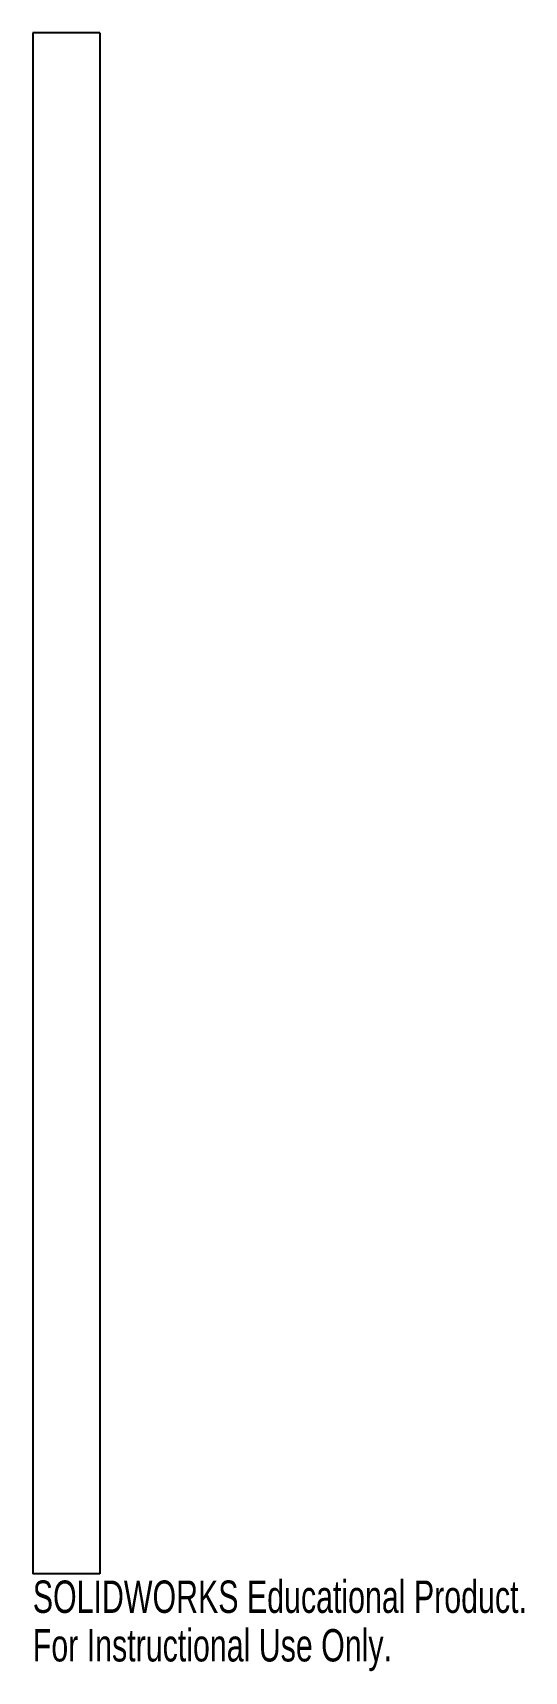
# Paper-space layout '_Left' of a CAD drawing. Header units: millimetres. Extents: x 0 to 73, y -130 to 115.
import ezdxf

# ---------------------------------------------------------------- set-up
doc = ezdxf.new("R2010")
doc.units = ezdxf.units.MM
doc.styles.add('SLDTEXTSTYLE0', font='TXT', dxfattribs={"width": 0.7})

psp = doc.layouts.new('_Left')

# ---------------------------------------------------------------- linework, layer by layer
at = {"color": 7, "linetype": 'Continuous', "lineweight": 25}
for p, q in [((0, 115), (0, -115)), ((10, 115), (0, 115)), ((10, 115), (10, -115)), ((10, -115), (0, -115))]:
    psp.add_line(p, q, dxfattribs=at)

# ---------------------------------------------------------------- texts
at = {"color": 7, "linetype": 'Continuous', "char_height": 4.8336, "attachment_point": 1, "style": 'SLDTEXTSTYLE0'}
for s, insert in [('SOLIDWORKS Educational Product.', (0, -116.02)), ('For Instructional Use Only.', (0, -123.27))]:
    psp.add_mtext(s, dxfattribs=dict(at, insert=insert))

doc.saveas('drawing.dxf')
